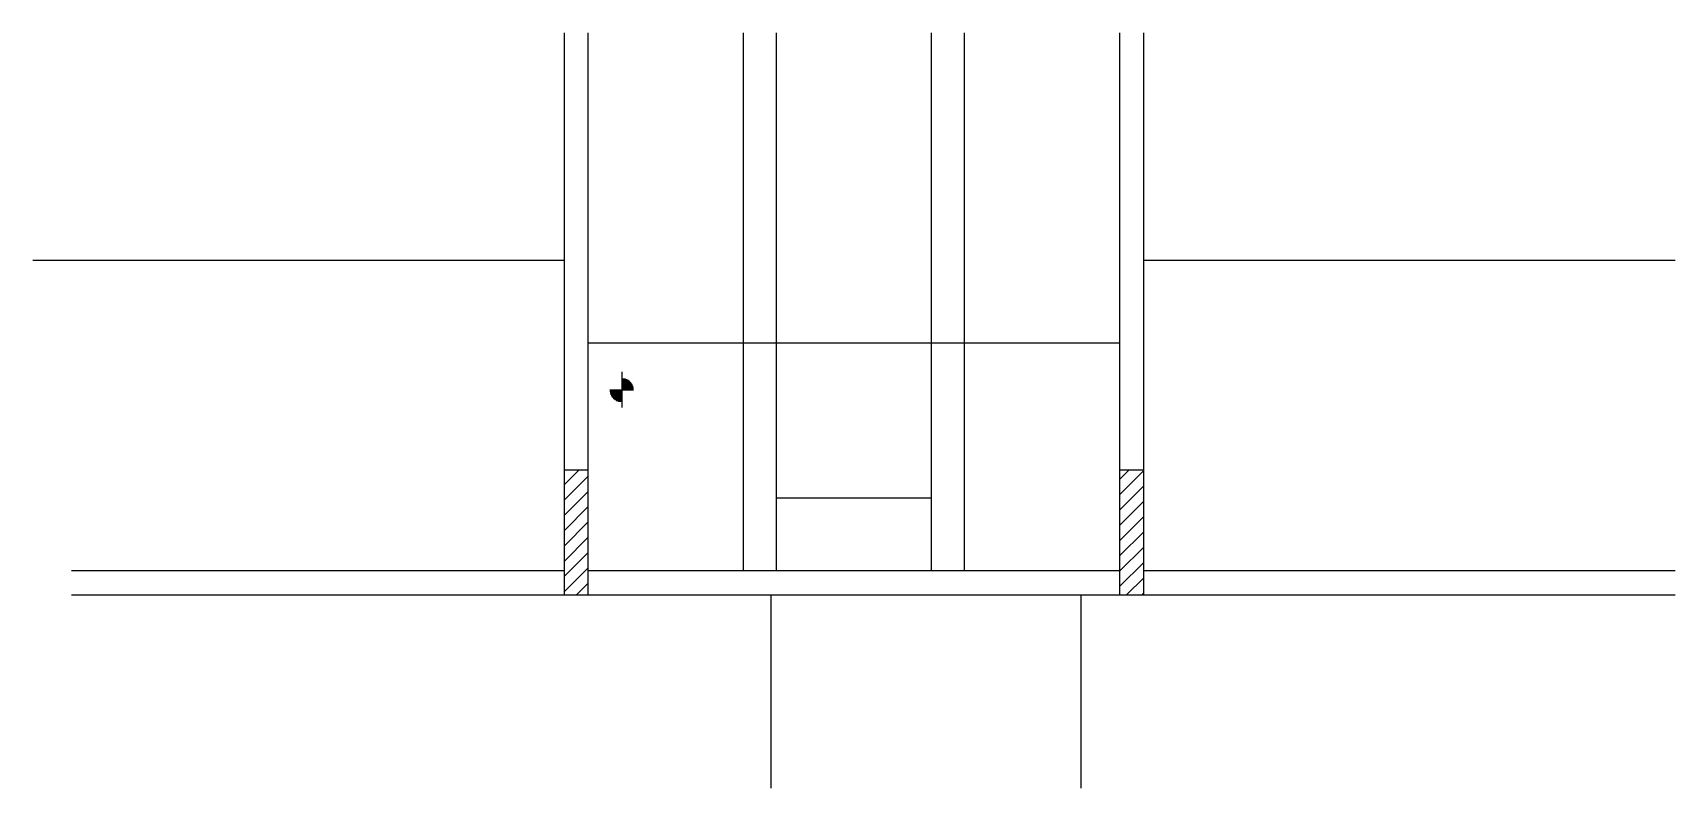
# Model space of a CAD drawing. Header units: metres. Extents: x 4072 to 5364, y 2128 to 2722.
import ezdxf

# ---------------------------------------------------------------- set-up
doc = ezdxf.new("R2010")
doc.units = ezdxf.units.M
for name, color, linetype in [('3', 7, 'Continuous'), ('7', 7, 'Continuous'), ('Painéis', 7, 'Continuous')]:
    doc.layers.add(name, color=color, linetype=linetype)

msp = doc.modelspace()

# ---------------------------------------------------------------- linework, layer by layer
at = {"layer": '3', "color": 7, "lineweight": 25}
for p, q in [((4534.8, 2455.5), (4534.8, 2427.3)), ((4534.8, 2450.4), (4534.8, 2431.7)), ((4534.8, 2450), (4537.7, 2450)), ((4534.8, 2449.4), (4539.1, 2449.4)), ((4534.8, 2448.8), (4540.1, 2448.8)), ((4534.8, 2448.2), (4540.9, 2448.2)), ((4534.8, 2447.6), (4541.5, 2447.6)), ((4534.8, 2447), (4542, 2447)), ((4534.8, 2446.4), (4542.5, 2446.4)), ((4534.8, 2445.8), (4542.9, 2445.8)), ((4534.8, 2445.2), (4543.2, 2445.2)), ((4534.8, 2444.6), (4543.4, 2444.6)), ((4534.8, 2444), (4543.7, 2444)), ((4534.8, 2443.4), (4543.8, 2443.4)), ((4534.8, 2442.8), (4544, 2442.8)), ((4534.8, 2442.2), (4544.1, 2442.2)), ((4525.4, 2441.1), (4544.1, 2441.1)), ((4534.8, 2440.5), (4525.4, 2440.5)), ((4534.8, 2439.9), (4525.5, 2439.9)), ((4534.8, 2439.3), (4525.6, 2439.3)), ((4534.8, 2438.7), (4525.7, 2438.7)), ((4534.8, 2438.1), (4525.9, 2438.1)), ((4534.8, 2437.5), (4526.1, 2437.5)), ((4534.8, 2436.9), (4526.4, 2436.9)), ((4534.8, 2436.3), (4526.7, 2436.3)), ((4534.8, 2435.7), (4527.1, 2435.7)), ((4534.8, 2435.1), (4527.5, 2435.1)), ((4534.8, 2434.5), (4528.1, 2434.5)), ((4534.8, 2433.9), (4528.7, 2433.9)), ((4534.8, 2433.3), (4529.5, 2433.3)), ((4534.8, 2432.7), (4530.5, 2432.7)), ((4534.8, 2432.1), (4531.9, 2432.1)), ((4534.8, 2441.6), (4544.1, 2441.6)), ((4489.5, 2366.4), (4501.1, 2378)), ((4926.5, 2370.7), (4933.8, 2378)), ((4926.5, 2358.7), (4945.5, 2377.7)), ((4489.5, 2354.4), (4508.5, 2373.4)), ((4926.5, 2346.6), (4945.5, 2365.6)), ((4489.5, 2342.4), (4508.5, 2361.4)), ((4926.5, 2334.6), (4945.5, 2353.6)), ((4489.5, 2330.4), (4508.5, 2349.4)), ((4926.5, 2322.6), (4945.5, 2341.6)), ((4489.5, 2318.3), (4508.5, 2337.3)), ((4926.5, 2310.6), (4945.5, 2329.6)), ((4489.5, 2306.3), (4508.5, 2325.3)), ((4489.5, 2294.3), (4508.5, 2313.3)), ((4926.5, 2298.5), (4945.5, 2317.5)), ((4489.5, 2282.3), (4508.5, 2301.3)), ((4926.5, 2286.5), (4945.5, 2305.5)), ((4499.3, 2280), (4508.5, 2289.3)), ((4932, 2280), (4945.5, 2293.5)), ((4944, 2280), (4945.5, 2281.5))]:
    msp.add_line(p, q, dxfattribs=at)
for points in [[(4489.5, 2722), (4489.5, 2378)], [(4508.5, 2378), (4508.5, 2722)], [(4926.5, 2722), (4926.5, 2378)], [(4945.5, 2378), (4945.5, 2722)], [(4489.5, 2299), (4102, 2299)], [(4926.5, 2299), (4508.5, 2299)], [(5363.5, 2299), (4945.5, 2299)], [(4102, 2280), (4489.5, 2280)], [(4508.5, 2280), (4926.5, 2280)], [(4945.5, 2280), (5363.5, 2280)]]:
    msp.add_lwpolyline(points, dxfattribs=at)
at = {"layer": '7', "color": 7, "lineweight": 25}
for points in [[(4489.5, 2280), (4508.5, 2280), (4508.5, 2378), (4489.5, 2378), (4489.5, 2280)], [(4926.5, 2280), (4945.5, 2280), (4945.5, 2378), (4926.5, 2378), (4926.5, 2280)]]:
    msp.add_lwpolyline(points, dxfattribs=at)
at = {"layer": 'Painéis', "color": 7, "lineweight": 25}
for p, q in [((4630.5, 2299), (4630.5, 2722)), ((4656.5, 2299), (4656.5, 2722)), ((4778.5, 2299), (4778.5, 2722)), ((4804.5, 2299), (4804.5, 2722)), ((4489.5, 2543), (4071.5, 2543)), ((5363.5, 2543), (4945.5, 2543)), ((4926.5, 2478), (4508.5, 2478)), ((4508.5, 2356), (4508.5, 2356)), ((4778.5, 2356), (4656.5, 2356)), ((4652, 2280), (4652, 2128)), ((4896, 2280), (4896, 2128))]:
    msp.add_line(p, q, dxfattribs=at)

doc.saveas('drawing.dxf')
